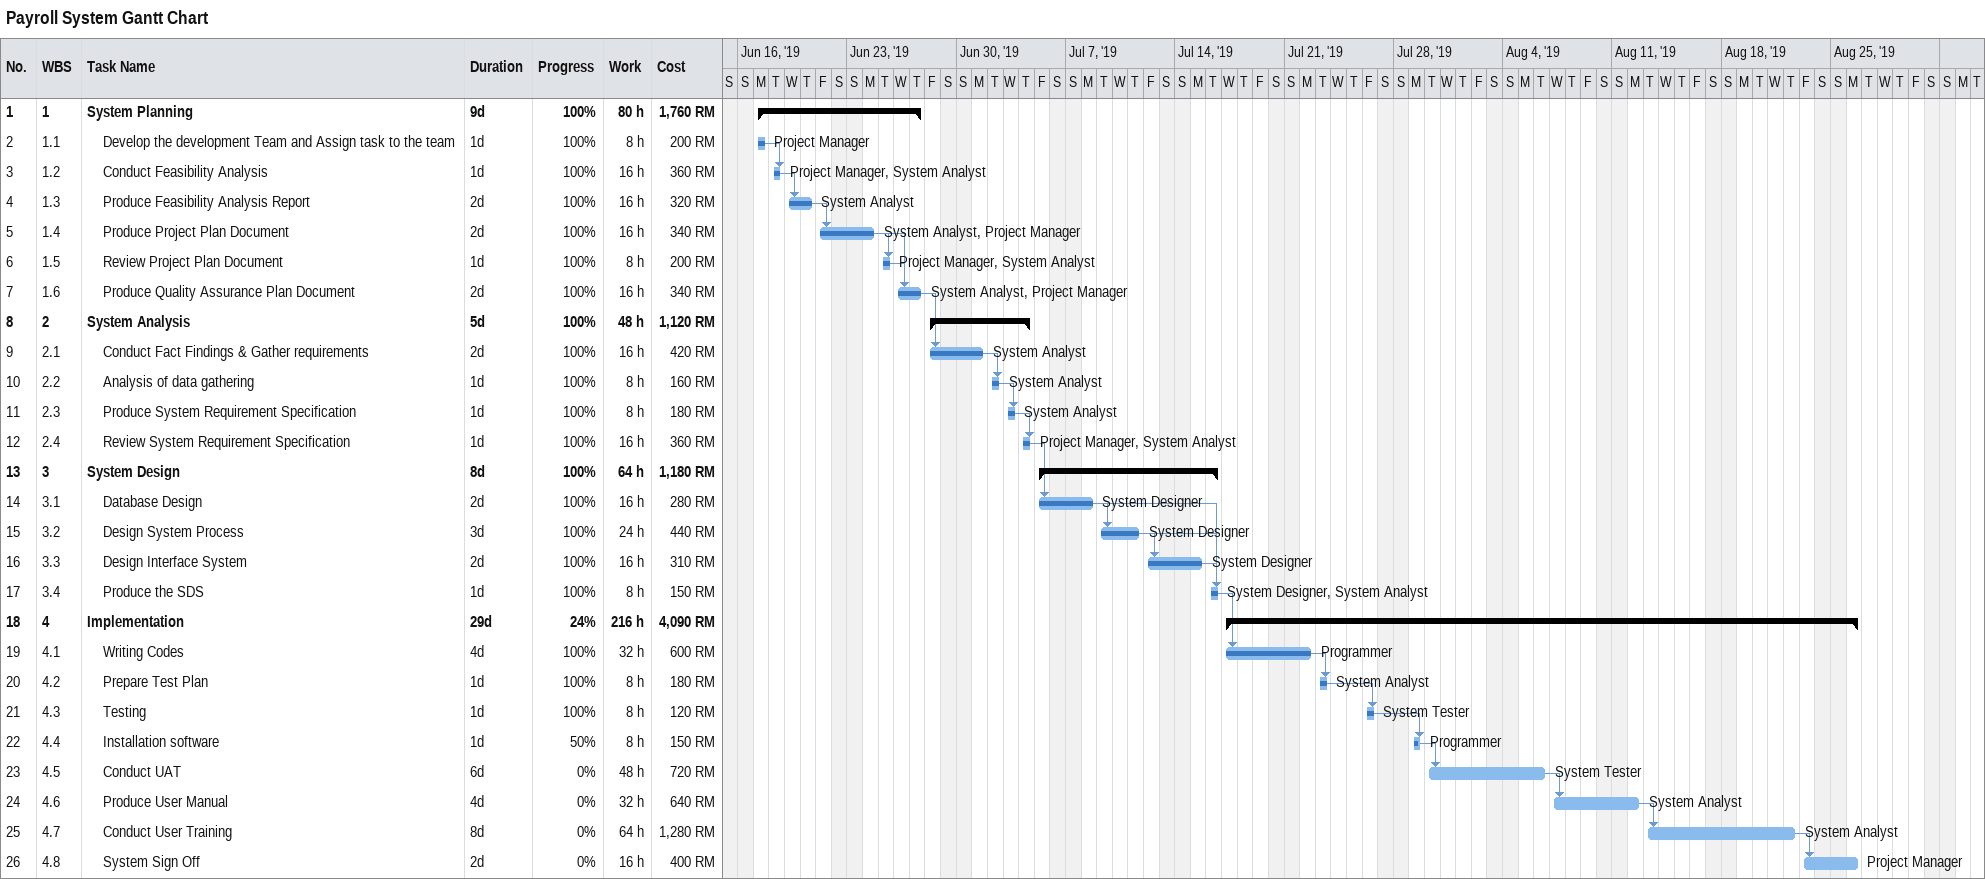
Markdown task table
Payroll System Gantt Chart

| ID | WBS | Task | Duration | Start | Finish | Predecessors | Resources | % complete | Work (h) | Cost (RM) |
|---|---|---|---|---|---|---|---|---|---|---|
| 1 | 1 | **System Planning** | 9d | 2019-06-17 | 2019-06-27 |  |  | 100 | 80 | 1760 |
| 2 | 1.1 | Develop the development Team and Assign task to the team | 1d | 2019-06-17 | 2019-06-17 |  | Project Manager | 100 | 8 | 200 |
| 3 | 1.2 | Conduct Feasibility Analysis | 1d | 2019-06-18 | 2019-06-18 | 2 | Project Manager, System Analyst | 100 | 16 | 360 |
| 4 | 1.3 | Produce Feasibility Analysis Report | 2d | 2019-06-19 | 2019-06-20 | 3 | System Analyst | 100 | 16 | 320 |
| 5 | 1.4 | Produce Project Plan Document | 2d | 2019-06-21 | 2019-06-24 | 4 | System Analyst, Project Manager | 100 | 16 | 340 |
| 6 | 1.5 | Review Project Plan Document | 1d | 2019-06-25 | 2019-06-25 | 5 | Project Manager, System Analyst | 100 | 8 | 200 |
| 7 | 1.6 | Produce Quality Assurance Plan Document | 2d | 2019-06-26 | 2019-06-27 | 5, 6 | System Analyst, Project Manager | 100 | 16 | 340 |
| 8 | 2 | **System Analysis** | 5d | 2019-06-28 | 2019-07-04 |  |  | 100 | 48 | 1120 |
| 9 | 2.1 | Conduct Fact Findings & Gather requirements | 2d | 2019-06-28 | 2019-07-01 | 7 | System Analyst | 100 | 16 | 420 |
| 10 | 2.2 | Analysis of data gathering | 1d | 2019-07-02 | 2019-07-02 | 9 | System Analyst | 100 | 8 | 160 |
| 11 | 2.3 | Produce System Requirement Specification | 1d | 2019-07-03 | 2019-07-03 | 10 | System Analyst | 100 | 8 | 180 |
| 12 | 2.4 | Review System Requirement Specification | 1d | 2019-07-04 | 2019-07-04 | 11 | Project Manager, System Analyst | 100 | 16 | 360 |
| 13 | 3 | **System Design** | 8d | 2019-07-05 | 2019-07-16 |  |  | 100 | 64 | 1180 |
| 14 | 3.1 | Database Design | 2d | 2019-07-05 | 2019-07-08 | 12 | System Designer | 100 | 16 | 280 |
| 15 | 3.2 | Design System Process | 3d | 2019-07-09 | 2019-07-11 | 14 | System Designer | 100 | 24 | 440 |
| 16 | 3.3 | Design Interface System | 2d | 2019-07-12 | 2019-07-15 | 15 | System Designer | 100 | 16 | 310 |
| 17 | 3.4 | Produce the SDS | 1d | 2019-07-16 | 2019-07-16 | 16, 14, 15 | System Designer, System Analyst | 100 | 8 | 150 |
| 18 | 4 | **Implementation** | 29d | 2019-07-17 | 2019-08-26 |  |  | 24 | 216 | 4090 |
| 19 | 4.1 | Writing Codes | 4d | 2019-07-17 | 2019-07-22 | 17 | Programmer | 100 | 32 | 600 |
| 20 | 4.2 | Prepare Test Plan | 1d | 2019-07-23 | 2019-07-23 | 19 | System Analyst | 100 | 8 | 180 |
| 21 | 4.3 | Testing | 1d | 2019-07-26 | 2019-07-26 | 20 | System Tester | 100 | 8 | 120 |
| 22 | 4.4 | Installation software | 1d | 2019-07-29 | 2019-07-29 | 21 | Programmer | 50 | 8 | 150 |
| 23 | 4.5 | Conduct UAT | 6d | 2019-07-30 | 2019-08-06 | 22 | System Tester | 0 | 48 | 720 |
| 24 | 4.6 | Produce User Manual | 4d | 2019-08-07 | 2019-08-12 | 23 | System Analyst | 0 | 32 | 640 |
| 25 | 4.7 | Conduct User Training | 8d | 2019-08-13 | 2019-08-22 | 24 | System Analyst | 0 | 64 | 1280 |
| 26 | 4.8 | System Sign Off | 2d | 2019-08-23 | 2019-08-26 | 25 | Project Manager | 0 | 16 | 400 |
